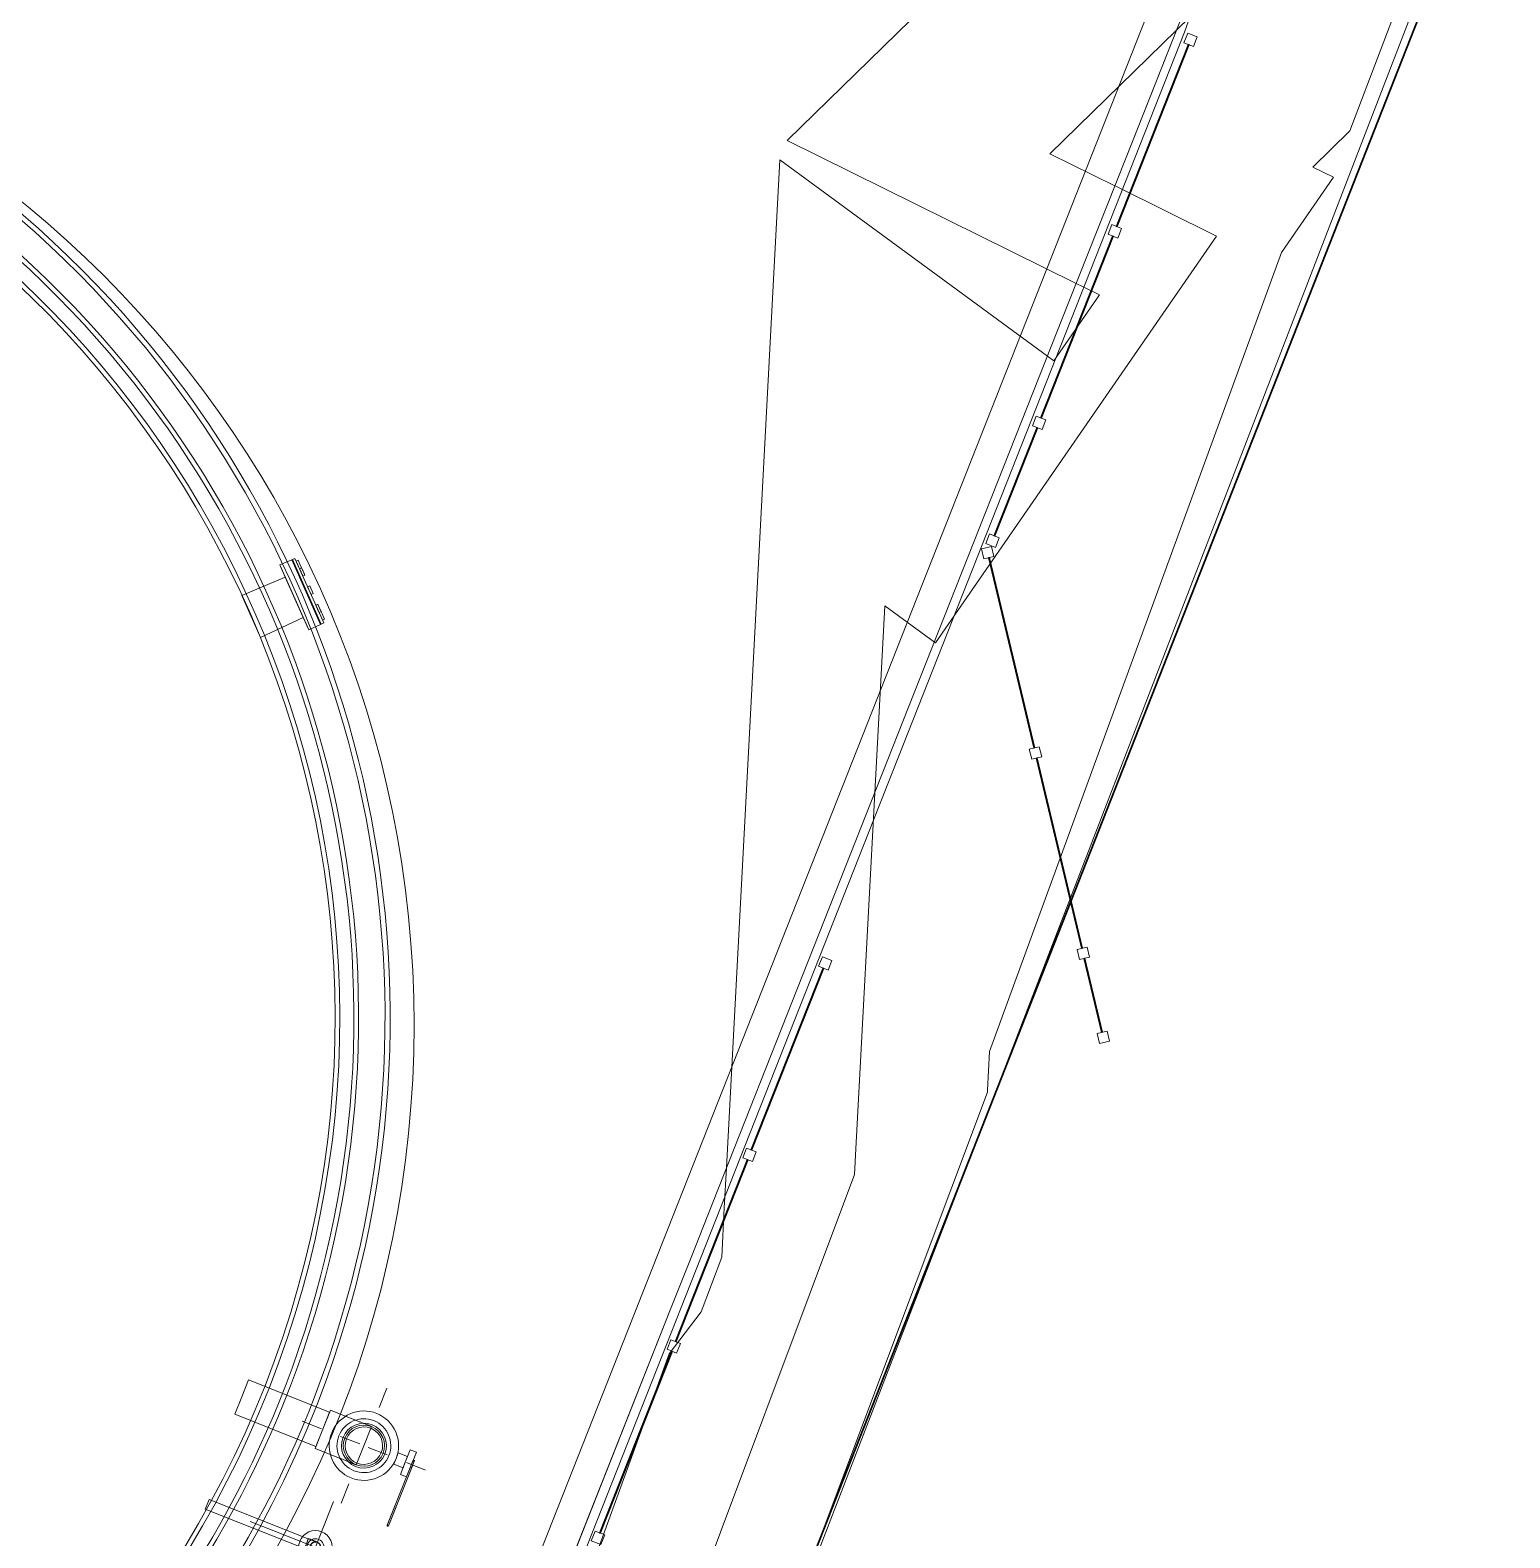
# Model space of a CAD drawing. Header units: metres. Extents: x -207 to 292, y -187 to 169.
# Drawn here: x -49.46 to -42.27, y -1.12 to 6.2 of the extents above; entities that cross this region are included whole.
import ezdxf

# ---------------------------------------------------------------- set-up
doc = ezdxf.new("R2010")
doc.units = ezdxf.units.M
doc.linetypes.add('Dash', pattern=[0.006, 0.003, -0.003])
for name, color, linetype, lineweight in [('A-GLAZ-CWMG', 7, 'Continuous', 9), ('C-TOPO', 7, 'Continuous', 9), ('C-TOPO-MAJR', 7, 'Continuous', 35), ('C-TOPO-MINR', 7, 'Continuous', 9), ('CERCO INTERIOR', 7, 'Continuous', 9), ('EQUIPOS PIS', 7, 'Continuous', 9), ('P-SANR-FIXT', 7, 'Continuous', 9), ('P-SANR-FIXT-HDLN', 7, 'Dash', 9), ('solera', 7, 'Continuous', 35)]:
    doc.layers.add(name, color=color, linetype=linetype, lineweight=lineweight)
doc.layers.add('PR10-ARQ-PL-001-Emplazamiento-C-1_dwg', color=7, linetype='Continuous', lineweight=9, true_color=0x767676)

# ---------------------------------------------------------------- blocks, each defined once
blk = doc.blocks.new('Quad Corner Mullion - 50x50 mm-2128574-PLANTA EMPLAZAMIENTO ACTUALIZADO')
at = {"layer": 'A-GLAZ-CWMG'}
for p, q in [((0.025, 0.025), (-0.025, 0.025)), ((-0.025, 0.025), (-0.025, -0.025)), ((0.025, -0.025), (0.025, 0.025)), ((-0.025, -0.025), (0.025, -0.025))]:
    blk.add_line(p, q, dxfattribs=at)
blk = doc.blocks.new('Quad Corner Mullion - 50x50 mm-2128575-PLANTA EMPLAZAMIENTO ACTUALIZADO')
at = {"layer": 'A-GLAZ-CWMG'}
for p, q in [((-0.025, -0.025), (-0.025, 0.025)), ((-0.025, 0.025), (0.025, 0.025)), ((0.025, 0.025), (0.025, -0.025)), ((0.025, -0.025), (-0.025, -0.025))]:
    blk.add_line(p, q, dxfattribs=at)
blk = doc.blocks.new('Circular Mullion - 5mm-2127248-PLANTA EMPLAZAMIENTO ACTUALIZADO')
at = {"layer": 'A-GLAZ-CWMG'}
for p, q in [((-107.6478, -45.3968), (-107.9974, -46.2801)), ((-107.6455, -45.3977), (-107.9951, -46.281)), ((-107.9951, -46.281), (-107.6455, -45.3977)), ((-107.9927, -46.2819), (-107.6432, -45.3986)), ((-107.6455, -45.3977), (-107.6478, -45.3968)), ((-107.6432, -45.3986), (-107.6455, -45.3977)), ((-107.9974, -46.2801), (-107.9951, -46.281)), ((-107.9951, -46.281), (-107.9927, -46.2819))]:
    blk.add_line(p, q, dxfattribs=at)
blk = doc.blocks.new('Circular Mullion - 5mm-2136297-PLANTA EMPLAZAMIENTO ACTUALIZADO')
at = {"layer": 'A-GLAZ-CWMG'}
for p, q in [((-44.5679, 4.2738), (-44.7759, 3.748)), ((-44.7736, 3.7471), (-44.5655, 4.2728)), ((-44.5655, 4.2728), (-44.7736, 3.7471)), ((-44.7713, 3.7462), (-44.5632, 4.2719)), ((-44.5655, 4.2728), (-44.5679, 4.2738)), ((-44.5632, 4.2719), (-44.5655, 4.2728)), ((-44.7759, 3.748), (-44.7736, 3.7471)), ((-44.7736, 3.7471), (-44.7713, 3.7462))]:
    blk.add_line(p, q, dxfattribs=at)
blk = doc.blocks.new('Rectangular Mullion - 50 x 50 mm-2128568-PLANTA EMPLAZAMIENTO ACTUALIZADO')
at = {"layer": 'A-GLAZ-CWMG'}
for p, q in [((0.025, 0.025), (-0.025, 0.025)), ((-0.025, 0.025), (-0.025, -0.025)), ((0.025, -0.025), (0.025, 0.025)), ((-0.025, -0.025), (0.025, -0.025))]:
    blk.add_line(p, q, dxfattribs=at)
blk = doc.blocks.new('Rectangular Mullion - 50 x 50 mm-2128569-PLANTA EMPLAZAMIENTO ACTUALIZADO')
at = {"layer": 'A-GLAZ-CWMG'}
for p, q in [((-0.025, -0.025), (-0.025, 0.025)), ((-0.025, 0.025), (0.025, 0.025)), ((0.025, 0.025), (0.025, -0.025)), ((0.025, -0.025), (-0.025, -0.025))]:
    blk.add_line(p, q, dxfattribs=at)
blk = doc.blocks.new('Quad Corner Mullion - 50x50 mm-2128572-PLANTA EMPLAZAMIENTO ACTUALIZADO')
at = {"layer": 'A-GLAZ-CWMG'}
for p, q in [((0.025, 0.025), (-0.025, 0.025)), ((-0.025, 0.025), (-0.025, -0.025)), ((0.025, -0.025), (0.025, 0.025)), ((-0.025, -0.025), (0.025, -0.025))]:
    blk.add_line(p, q, dxfattribs=at)
blk = doc.blocks.new('Quad Corner Mullion - 50x50 mm-2128573-PLANTA EMPLAZAMIENTO ACTUALIZADO')
at = {"layer": 'A-GLAZ-CWMG'}
for p, q in [((-0.025, -0.025), (-0.025, 0.025)), ((-0.025, 0.025), (0.025, 0.025)), ((0.025, 0.025), (0.025, -0.025)), ((0.025, -0.025), (-0.025, -0.025))]:
    blk.add_line(p, q, dxfattribs=at)
blk = doc.blocks.new('Circular Mullion - 5mm-2136421-PLANTA EMPLAZAMIENTO ACTUALIZADO')
at = {"layer": 'A-GLAZ-CWMG'}
for p, q in [((-44.3361, 1.6961), (-44.3385, 1.6956)), ((-44.3385, 1.6956), (-44.2528, 1.3362)), ((-44.3336, 1.6967), (-44.3361, 1.6961)), ((-44.2504, 1.3367), (-44.3361, 1.6961)), ((-44.3361, 1.6961), (-44.2504, 1.3367)), ((-44.2479, 1.3373), (-44.3336, 1.6967)), ((-44.2528, 1.3362), (-44.2504, 1.3367)), ((-44.2504, 1.3367), (-44.2479, 1.3373))]:
    blk.add_line(p, q, dxfattribs=at)
blk = doc.blocks.new('M_Tuberia Alimentación-02 - M_Tuberia Alimentación-02-2155587-PLANTA EMPLAZAMIENTO ACTUALIZADO')
at = {"layer": 'P-SANR-FIXT'}
for p, q in [((0, 0), (0, 0.239)), ((-0.1897, 0.1905), (-0.1934, 0.1905)), ((-0.1934, 0.1905), (-0.1934, 0.186)), ((-0.1934, 0.1905), (-0.1934, 0.1828)), ((-0.1934, 0), (-0.1934, 0.186)), ((-0.1934, 0.1828), (-0.1934, -0.0065)), ((-0.1934, 0.1828), (-0.1897, 0.1828)), ((-0.1897, 0.1828), (-0.1897, 0.1905)), ((-0.1897, 0.186), (-0.1897, 0.1905)), ((-0.1897, 0.186), (-0.1897, 0)), ((-0.1897, -0.0065), (-0.1897, 0.1828)), ((-0.1934, 0), (-0.1934, -0.0139)), ((-0.1934, 0), (-0.1897, 0)), ((-0.165, 0.0139), (-0.1897, 0.0139)), ((-0.1897, 0.0139), (-0.1897, 0)), ((-0.1897, -0.0139), (-0.1897, 0)), ((-0.1897, 0), (-0.1897, -0.0139)), ((-0.1384, 0.0338), (-0.165, 0.0338)), ((-0.165, 0), (-0.165, 0.0338)), ((-0.165, 0), (-0.165, 0.0139)), ((-0.165, -0.0139), (-0.165, 0)), ((-0.165, -0.0338), (-0.165, 0)), ((-0.1384, 0), (-0.1384, 0.0338)), ((-0.0411, 0.0139), (-0.1384, 0.0139)), ((-0.1384, 0), (-0.1384, 0.0139)), ((-0.1384, -0.0338), (-0.1384, 0)), ((-0.1384, -0.0139), (-0.1384, 0)), ((-0.0411, 0), (-0.0411, 0.0139)), ((-0.0411, -0.0139), (-0.0411, 0)), ((0.0474, 0.0264), (0.0421, 0.0264)), ((0.0474, 0), (0.0474, 0.0264)), ((0.5661, 0.025), (0.0474, 0.025)), ((0.0474, 0), (0.0474, 0.025)), ((0.0474, -0.0264), (0.0474, 0)), ((0.5661, 0), (0.5661, 0.025)), ((-0.2622, 0), (0.3415, 0)), ((-0.1934, -0.0065), (-0.1897, -0.0065)), ((-0.1934, -0.0139), (-0.1897, -0.0139)), ((-0.1897, -0.0139), (-0.165, -0.0139)), ((-0.165, -0.0338), (-0.1384, -0.0338)), ((-0.1384, -0.0139), (-0.0411, -0.0139)), ((0, 0), (0, -0.239)), ((0.0421, -0.0264), (0.0474, -0.0264)), ((0.0474, -0.025), (0.0474, 0)), ((0.0474, -0.025), (0.5661, -0.025)), ((0.5661, -0.025), (0.5661, 0))]:
    blk.add_line(p, q, dxfattribs=at)
at = {"layer": 'P-SANR-FIXT', "flags": 128}
for points in [[(0.0421, 0.0264), (0.0405, 0.0264), (0.0388, 0.0264), (0.0371, 0.0264), (0.0354, 0.0264), (0.0338, 0.0264), (0.0321, 0.0264), (0.0305, 0.0264), (0.0289, 0.0264), (0.0273, 0.0264), (0.0257, 0.0264), (0.0242, 0.0264), (0.0227, 0.0264), (0.0212, 0.0264), (0.0198, 0.0264), (0.0183, 0.0264), (0.017, 0.0264), (0.0156, 0.0264), (0.0144, 0.0264), (0.0131, 0.0264), (0.0119, 0.0264), (0.0108, 0.0264), (0.0097, 0.0264), (0.0086, 0.0264), (0.0076, 0.0264), (0.0067, 0.0264), (0.0058, 0.0264), (0.005, 0.0264), (0.0042, 0.0264), (0.0035, 0.0264), (0.0029, 0.0264), (0.0023, 0.0264), (0.0018, 0.0264), (0.0013, 0.0264), (0.0009, 0.0264), (0.0006, 0.0264), (0.0004, 0.0264), (0.0002, 0.0264), (0.0001, 0.0264), (0, 0.0264)], [(0, -0.0264), (0, -0.0264), (0.0001, -0.0264), (0.0003, -0.0264), (0.0005, -0.0264), (0.0008, -0.0264), (0.0012, -0.0264), (0.0016, -0.0264), (0.0021, -0.0264), (0.0027, -0.0264), (0.0033, -0.0264), (0.004, -0.0264), (0.0048, -0.0264), (0.0056, -0.0264), (0.0064, -0.0264), (0.0074, -0.0264), (0.0083, -0.0264), (0.0094, -0.0264), (0.0105, -0.0264), (0.0116, -0.0264), (0.0128, -0.0264), (0.014, -0.0264), (0.0153, -0.0264), (0.0166, -0.0264), (0.018, -0.0264), (0.0194, -0.0264), (0.0208, -0.0264), (0.0223, -0.0264), (0.0238, -0.0264), (0.0253, -0.0264), (0.0269, -0.0264), (0.0285, -0.0264), (0.0301, -0.0264), (0.0317, -0.0264), (0.0333, -0.0264), (0.035, -0.0264), (0.0366, -0.0264), (0.0383, -0.0264), (0.04, -0.0264), (0.0417, -0.0264), (0.0421, -0.0264)]]:
    blk.add_lwpolyline(points, dxfattribs=at)
at = {"layer": 'P-SANR-FIXT'}
for radius, start, end in [(0.0814, 360, 180), (0.0814, 360, 180), (0.0814, 360, 180), (0.0814, 360, 180), (0.0814, 180, 360), (0.0814, 180, 360), (0.0814, 180, 360), (0.0814, 180, 360), (0.0411, 0, 180), (0.0411, 360, 180), (0.0411, 360, 180), (0.0411, 360, 180), (0.0411, 360, 180), (0.0411, 360, 180), (0.0411, 180, 0), (0.0411, 180, 360), (0.0411, 180, 360), (0.0411, 180, 360), (0.0411, 180, 360), (0.0411, 180, 360), (0.0264, 0, 180), (0.0264, 180, 0), (0.025, 0, 180), (0.025, 360, 180), (0.025, 180, 0), (0.025, 180, 360)]:
    blk.add_arc((0, 0), radius, start, end, dxfattribs=at)
blk = doc.blocks.new('M_Estanque-Terraza - M_Estanque-Terraza-2090154-PLANTA EMPLAZAMIENTO ACTUALIZADO')
at = {"layer": 'P-SANR-FIXT'}
for p, q in [((3.6313, 3.688), (3.5855, 3.6454)), ((3.6313, 3.688), (3.8698, 3.441)), ((3.6313, 3.688), (3.8698, 3.441)), ((3.6435, 3.6994), (3.634, 3.6906)), ((3.8725, 3.4436), (3.634, 3.6906)), ((3.8725, 3.4436), (3.634, 3.6906)), ((3.6435, 3.6994), (3.8817, 3.4528)), ((3.6435, 3.6994), (3.8817, 3.4528)), ((3.6618, 3.6963), (3.6539, 3.6887)), ((3.6539, 3.6887), (3.6678, 3.6743)), ((3.6757, 3.6819), (3.6618, 3.6963)), ((3.6678, 3.6743), (3.6817, 3.6599)), ((3.6896, 3.6675), (3.6757, 3.6819)), ((3.6896, 3.6676), (3.6817, 3.6599)), ((3.6896, 3.6676), (3.6817, 3.6599)), ((3.6817, 3.6599), (3.6896, 3.6675)), ((3.7133, 3.643), (3.6896, 3.6676)), ((3.7133, 3.643), (3.6896, 3.6676)), ((3.7174, 3.6388), (3.6937, 3.6634)), ((3.7174, 3.6388), (3.6937, 3.6634)), ((3.6302, 3.5975), (3.4623, 3.4409)), ((3.5855, 3.6454), (3.6302, 3.5975)), ((3.5855, 3.6454), (3.8256, 3.3968)), ((3.5855, 3.6454), (3.8256, 3.3968)), ((3.6302, 3.5975), (3.7793, 3.4431)), ((3.6302, 3.5975), (3.7793, 3.4431)), ((3.6817, 3.6599), (3.7054, 3.6354)), ((3.6817, 3.6599), (3.7054, 3.6354)), ((3.6857, 3.6557), (3.7095, 3.6311)), ((3.6857, 3.6557), (3.7095, 3.6311)), ((3.7095, 3.6311), (3.7174, 3.6388)), ((3.7095, 3.6311), (3.7174, 3.6388)), ((3.7566, 3.5982), (3.7487, 3.5905)), ((3.7566, 3.5982), (3.7487, 3.5905)), ((3.7487, 3.5905), (3.7765, 3.5618)), ((3.7487, 3.5905), (3.7765, 3.5618)), ((3.7487, 3.5905), (3.7765, 3.5618)), ((3.7487, 3.5905), (3.7765, 3.5618)), ((3.7844, 3.5694), (3.7566, 3.5982)), ((3.7844, 3.5694), (3.7566, 3.5982)), ((3.7844, 3.5694), (3.7566, 3.5982)), ((3.7844, 3.5694), (3.7566, 3.5982)), ((3.7765, 3.5618), (3.7844, 3.5694)), ((3.7765, 3.5618), (3.7844, 3.5694)), ((3.8236, 3.5288), (3.8157, 3.5211)), ((3.8236, 3.5288), (3.8157, 3.5211)), ((3.8157, 3.5211), (3.8394, 3.4966)), ((3.8157, 3.5211), (3.8394, 3.4966)), ((3.8198, 3.5169), (3.8435, 3.4924)), ((3.8198, 3.5169), (3.8435, 3.4924)), ((3.8473, 3.5042), (3.8236, 3.5288)), ((3.8473, 3.5042), (3.8236, 3.5288)), ((3.8514, 3.5), (3.8277, 3.5246)), ((3.8514, 3.5), (3.8277, 3.5246)), ((3.6169, 3.2808), (3.7793, 3.4431)), ((3.7793, 3.4431), (3.8256, 3.3968)), ((3.8514, 3.5), (3.8434, 3.4924)), ((3.8434, 3.4924), (3.8573, 3.478)), ((3.8435, 3.4924), (3.8514, 3.5)), ((3.8435, 3.4924), (3.8514, 3.5)), ((3.8653, 3.4857), (3.8514, 3.5)), ((3.8573, 3.478), (3.8712, 3.4636)), ((3.8792, 3.4713), (3.8653, 3.4857)), ((3.8712, 3.4636), (3.8792, 3.4713)), ((3.8725, 3.4436), (3.8817, 3.4528)), ((3.5412, 3.3623), (3.4623, 3.4409)), ((3.4623, 3.4409), (3.6169, 3.2808)), ((3.4623, 3.4409), (3.6169, 3.2808)), ((3.8256, 3.3968), (3.8698, 3.441)), ((3.6169, 3.2808), (3.5412, 3.3623))]:
    blk.add_line(p, q, dxfattribs=at)
for radius, start, end in [(5.1516, 0, 136.13623), (5.1516, 0, 136.13623), (5.1266, 0, 136.11945), (5.1266, 0, 136.11945), (4.9983, 0, 136.03065), (4.9059, 0, 180), (4.9755, 360, 136.01444), (4.8832, 0, 180), (5.1516, 180, 360), (5.1516, 180, 360), (5.1266, 180, 0), (5.1266, 180, 0), (4.9983, 180, 0), (4.9755, 180, 0), (4.9059, 180, 360), (4.8832, 180, 360)]:
    blk.add_arc((0, 0), radius, start, end, dxfattribs=at)
blk = doc.blocks.new('M_Tuberia Alimentación-01 - M_Tuberia Alimentación-01-2152466-PLANTA EMPLAZAMIENTO ACTUALIZADO')
at = {"layer": 'P-SANR-FIXT'}
for p, q in [((-0.2485, 0.3201), (-0.2551, 0.3201)), ((-0.2551, 0.3201), (-0.2551, 0.2959)), ((-0.2551, 0.0118), (-0.2551, 0.3169)), ((-0.2485, 0.3169), (-0.2551, 0.3169)), ((-0.2551, 0.2959), (-0.2551, -0.0196)), ((-0.2485, 0.2959), (-0.2485, 0.3201)), ((-0.2485, 0.3169), (-0.2485, 0.0118)), ((-0.2485, -0.0196), (-0.2485, 0.2959)), ((0.2154, 0.1), (0.1059, 0.1)), ((0.2154, 0), (0.2154, 0.1)), ((0.6388, 0.09), (0.2154, 0.09)), ((0.2154, 0), (0.2154, 0.09)), ((0.6388, 0.09), (0.6388, 0)), ((-0.2551, 0.0118), (-0.2551, -0.025)), ((-0.2551, 0.0118), (-0.2485, 0.0118)), ((-0.2162, 0.0647), (-0.2485, 0.0647)), ((-0.2485, 0), (-0.2485, 0.0647)), ((-0.2485, -0.025), (-0.2485, 0.0118)), ((-0.2485, -0.0647), (-0.2485, 0)), ((-0.2162, 0.0647), (-0.2162, 0)), ((-0.1681, 0.0296), (-0.2162, 0.0296)), ((-0.2162, 0), (-0.2162, 0.0296)), ((-0.2162, 0), (-0.2162, -0.0647)), ((-0.1681, 0.0296), (-0.1681, 0)), ((-0.1681, 0), (-0.1681, -0.0296)), ((0.2154, -0.1), (0.2154, 0)), ((0.2154, -0.09), (0.2154, 0)), ((0.6388, 0), (0.6388, -0.09)), ((-0.2551, -0.0196), (-0.2485, -0.0196)), ((-0.2551, -0.025), (-0.2485, -0.025)), ((-0.2485, -0.0647), (-0.2162, -0.0647)), ((-0.2162, -0.0296), (-0.2162, 0)), ((-0.2162, -0.0296), (-0.1681, -0.0296)), ((0.1059, -0.1), (0.2154, -0.1)), ((0.2154, -0.09), (0.6388, -0.09))]:
    blk.add_line(p, q, dxfattribs=at)
at = {"layer": 'P-SANR-FIXT', "flags": 128}
for points in [[(0.1059, 0.1), (0.1017, 0.1), (0.0974, 0.1), (0.0932, 0.1), (0.089, 0.1), (0.0849, 0.1), (0.0807, 0.1), (0.0766, 0.1), (0.0726, 0.1), (0.0686, 0.1), (0.0647, 0.1), (0.0608, 0.1), (0.057, 0.1), (0.0533, 0.1), (0.0496, 0.1), (0.0461, 0.1), (0.0427, 0.1), (0.0393, 0.1), (0.0361, 0.1), (0.0329, 0.1), (0.0299, 0.1), (0.027, 0.1), (0.0243, 0.1), (0.0216, 0.1), (0.0191, 0.1), (0.0168, 0.1), (0.0146, 0.1), (0.0125, 0.1), (0.0106, 0.1), (0.0088, 0.1), (0.0072, 0.1), (0.0057, 0.1), (0.0044, 0.1), (0.0033, 0.1), (0.0023, 0.1), (0.0015, 0.1), (0.0009, 0.1), (0.0004, 0.1), (0.0001, 0.1), (0, 0.1)], [(0, -0.1), (0.0001, -0.1), (0.0003, -0.1), (0.0008, -0.1), (0.0014, -0.1), (0.0021, -0.1), (0.003, -0.1), (0.0041, -0.1), (0.0054, -0.1), (0.0068, -0.1), (0.0084, -0.1), (0.0101, -0.1), (0.012, -0.1), (0.014, -0.1), (0.0162, -0.1), (0.0185, -0.1), (0.021, -0.1), (0.0236, -0.1), (0.0263, -0.1), (0.0291, -0.1), (0.0321, -0.1), (0.0352, -0.1), (0.0384, -0.1), (0.0417, -0.1), (0.0452, -0.1), (0.0487, -0.1), (0.0523, -0.1), (0.056, -0.1), (0.0598, -0.1), (0.0636, -0.1), (0.0675, -0.1), (0.0715, -0.1), (0.0755, -0.1), (0.0796, -0.1), (0.0837, -0.1), (0.0879, -0.1), (0.0921, -0.1), (0.0963, -0.1), (0.1005, -0.1), (0.1047, -0.1), (0.1059, -0.1)]]:
    blk.add_lwpolyline(points, dxfattribs=at)
at = {"layer": 'P-SANR-FIXT'}
for radius, start, end in [(0.1685, 360, 180), (0.1685, 360, 180), (0.1685, 360, 180), (0.1685, 360, 180), (0.1685, 360, 180), (0.1685, 360, 180), (0.1308, 0, 180), (0.1308, 360, 180), (0.1308, 360, 180), (0.1308, 360, 180), (0.109, 360, 180), (0.109, 360, 180), (0.109, 360, 180), (0.109, 360, 180), (0.1, 0, 180), (0.091, 0, 180), (0.091, 0, 180), (0.091, 0, 180), (0.091, 0, 180), (0.1685, 180, 360), (0.1685, 180, 360), (0.1685, 180, 360), (0.1685, 180, 360), (0.1685, 180, 360), (0.1685, 180, 360), (0.1308, 180, 0), (0.1308, 180, 360), (0.1308, 180, 360), (0.1308, 180, 360), (0.109, 180, 360), (0.109, 180, 360), (0.109, 180, 360), (0.109, 180, 360), (0.1, 180, 0), (0.091, 180, 0), (0.091, 180, 0), (0.091, 180, 0), (0.091, 180, 0)]:
    blk.add_arc((0, 0), radius, start, end, dxfattribs=at)
at = {"layer": 'P-SANR-FIXT-HDLN'}
for p, q in [((0, 0), (0, 0.301)), ((-0.3222, 0), (0, 0)), ((0.3222, 0), (0, 0)), ((0, 0), (0, -0.301))]:
    blk.add_line(p, q, dxfattribs=at)
blk = doc.blocks.new('YADRAN_LASQUEMAS_ARQ_MO_002_TERRAZAS_rvt-1-PLANTA EMPLAZAMIENTO ACTUALIZADO')
at = {"layer": 'A-GLAZ-CWMG', "lineweight": 9}
for name, p, rotation in [('Quad Corner Mullion - 50x50 mm-2128574-PLANTA EMPLAZAMIENTO ACTUALIZADO', (-43.8204, 6.1558), 68.40999999999956), ('Quad Corner Mullion - 50x50 mm-2128575-PLANTA EMPLAZAMIENTO ACTUALIZADO', (-43.8204, 6.1558), 68.40999999999956), ('Circular Mullion - 5mm-2127248-PLANTA EMPLAZAMIENTO ACTUALIZADO', (-151.8247, -40.1485), 180), ('Circular Mullion - 5mm-2127248-PLANTA EMPLAZAMIENTO ACTUALIZADO', (-151.8247, -40.1485), 180), ('Circular Mullion - 5mm-2127248-PLANTA EMPLAZAMIENTO ACTUALIZADO', (-151.8247, -40.1485), 180), ('Circular Mullion - 5mm-2127248-PLANTA EMPLAZAMIENTO ACTUALIZADO', (-151.8247, -40.1485), 180), ('Circular Mullion - 5mm-2127248-PLANTA EMPLAZAMIENTO ACTUALIZADO', (-152.1926, -41.0783), 180), ('Circular Mullion - 5mm-2127248-PLANTA EMPLAZAMIENTO ACTUALIZADO', (-152.1926, -41.0783), 180), ('Circular Mullion - 5mm-2127248-PLANTA EMPLAZAMIENTO ACTUALIZADO', (-152.1926, -41.0783), 180), ('Circular Mullion - 5mm-2127248-PLANTA EMPLAZAMIENTO ACTUALIZADO', (-152.1926, -41.0783), 180), ('Quad Corner Mullion - 50x50 mm-2128574-PLANTA EMPLAZAMIENTO ACTUALIZADO', (-44.8057, 3.6659), 103.4099999999996), ('Quad Corner Mullion - 50x50 mm-2128575-PLANTA EMPLAZAMIENTO ACTUALIZADO', (-44.8057, 3.6659), 103.4099999999996), ('Circular Mullion - 5mm-2127248-PLANTA EMPLAZAMIENTO ACTUALIZADO', (-106.7186, -96.213), 214.9999999999994), ('Circular Mullion - 5mm-2127248-PLANTA EMPLAZAMIENTO ACTUALIZADO', (-106.7186, -96.213), 214.9999999999994), ('Circular Mullion - 5mm-2127248-PLANTA EMPLAZAMIENTO ACTUALIZADO', (-106.7186, -96.213), 214.9999999999994), ('Circular Mullion - 5mm-2127248-PLANTA EMPLAZAMIENTO ACTUALIZADO', (-106.7186, -96.213), 214.9999999999994), ('Circular Mullion - 5mm-2127248-PLANTA EMPLAZAMIENTO ACTUALIZADO', (-106.4867, -97.1857), 214.9999999999998), ('Circular Mullion - 5mm-2127248-PLANTA EMPLAZAMIENTO ACTUALIZADO', (-106.4867, -97.1857), 214.9999999999998), ('Circular Mullion - 5mm-2127248-PLANTA EMPLAZAMIENTO ACTUALIZADO', (-106.4867, -97.1857), 214.9999999999998), ('Circular Mullion - 5mm-2127248-PLANTA EMPLAZAMIENTO ACTUALIZADO', (-106.4867, -97.1857), 214.9999999999998), ('Quad Corner Mullion - 50x50 mm-2128574-PLANTA EMPLAZAMIENTO ACTUALIZADO', (-45.5951, 1.6711), 68.40999999999956), ('Quad Corner Mullion - 50x50 mm-2128575-PLANTA EMPLAZAMIENTO ACTUALIZADO', (-45.5951, 1.6711), 68.40999999999956), ('Circular Mullion - 5mm-2127248-PLANTA EMPLAZAMIENTO ACTUALIZADO', (-153.5994, -44.6332), 180), ('Circular Mullion - 5mm-2127248-PLANTA EMPLAZAMIENTO ACTUALIZADO', (-153.5994, -44.6332), 180), ('Circular Mullion - 5mm-2127248-PLANTA EMPLAZAMIENTO ACTUALIZADO', (-153.5994, -44.6332), 180), ('Circular Mullion - 5mm-2127248-PLANTA EMPLAZAMIENTO ACTUALIZADO', (-153.5994, -44.6332), 180), ('Circular Mullion - 5mm-2127248-PLANTA EMPLAZAMIENTO ACTUALIZADO', (-153.9674, -45.563), 180), ('Circular Mullion - 5mm-2127248-PLANTA EMPLAZAMIENTO ACTUALIZADO', (-153.9674, -45.563), 180), ('Circular Mullion - 5mm-2127248-PLANTA EMPLAZAMIENTO ACTUALIZADO', (-153.9674, -45.563), 180), ('Circular Mullion - 5mm-2127248-PLANTA EMPLAZAMIENTO ACTUALIZADO', (-153.9674, -45.563), 180), ('Circular Mullion - 5mm-2127248-PLANTA EMPLAZAMIENTO ACTUALIZADO', (-154.3353, -46.4929), 180), ('Circular Mullion - 5mm-2127248-PLANTA EMPLAZAMIENTO ACTUALIZADO', (-154.3353, -46.4929), 180), ('Circular Mullion - 5mm-2127248-PLANTA EMPLAZAMIENTO ACTUALIZADO', (-154.3353, -46.4929), 180), ('Circular Mullion - 5mm-2127248-PLANTA EMPLAZAMIENTO ACTUALIZADO', (-154.3353, -46.4929), 180)]:
    blk.add_blockref(name, p, dxfattribs=dict(at, rotation=rotation))
at = {"layer": 'A-GLAZ-CWMG', "lineweight": 9, "extrusion": (0, 0, -1)}
for name, p, rotation in [('Rectangular Mullion - 50 x 50 mm-2128568-PLANTA EMPLAZAMIENTO ACTUALIZADO', (44.1884, 5.2259), 291.5900000000004), ('Rectangular Mullion - 50 x 50 mm-2128569-PLANTA EMPLAZAMIENTO ACTUALIZADO', (44.1884, 5.2259), 291.5900000000004), ('Rectangular Mullion - 50 x 50 mm-2128568-PLANTA EMPLAZAMIENTO ACTUALIZADO', (44.5563, 4.2961), 291.5900000000004), ('Rectangular Mullion - 50 x 50 mm-2128569-PLANTA EMPLAZAMIENTO ACTUALIZADO', (44.5563, 4.2961), 291.5900000000004), ('Quad Corner Mullion - 50x50 mm-2128572-PLANTA EMPLAZAMIENTO ACTUALIZADO', (44.7828, 3.7239), 291.5900000000004), ('Quad Corner Mullion - 50x50 mm-2128573-PLANTA EMPLAZAMIENTO ACTUALIZADO', (44.7828, 3.7239), 291.5900000000004), ('Rectangular Mullion - 50 x 50 mm-2128568-PLANTA EMPLAZAMIENTO ACTUALIZADO', (44.5738, 2.6932), 256.5900000000004), ('Rectangular Mullion - 50 x 50 mm-2128569-PLANTA EMPLAZAMIENTO ACTUALIZADO', (44.5738, 2.6932), 256.5900000000004), ('Rectangular Mullion - 50 x 50 mm-2128568-PLANTA EMPLAZAMIENTO ACTUALIZADO', (44.3419, 1.7205), 256.5900000000004), ('Rectangular Mullion - 50 x 50 mm-2128569-PLANTA EMPLAZAMIENTO ACTUALIZADO', (44.3419, 1.7205), 256.5900000000004), ('Quad Corner Mullion - 50x50 mm-2128572-PLANTA EMPLAZAMIENTO ACTUALIZADO', (44.2446, 1.3124), 256.5900000000004), ('Quad Corner Mullion - 50x50 mm-2128573-PLANTA EMPLAZAMIENTO ACTUALIZADO', (44.2446, 1.3124), 256.5900000000004), ('Rectangular Mullion - 50 x 50 mm-2128568-PLANTA EMPLAZAMIENTO ACTUALIZADO', (45.9631, 0.7412), 291.5900000000004), ('Rectangular Mullion - 50 x 50 mm-2128569-PLANTA EMPLAZAMIENTO ACTUALIZADO', (45.9631, 0.7412), 291.5900000000004), ('Rectangular Mullion - 50 x 50 mm-2128568-PLANTA EMPLAZAMIENTO ACTUALIZADO', (46.3311, -0.1886), 291.5900000000004), ('Rectangular Mullion - 50 x 50 mm-2128569-PLANTA EMPLAZAMIENTO ACTUALIZADO', (46.3311, -0.1886), 291.5900000000004), ('Rectangular Mullion - 50 x 50 mm-2128568-PLANTA EMPLAZAMIENTO ACTUALIZADO', (46.699, -1.1185), 291.5900000000004), ('Rectangular Mullion - 50 x 50 mm-2128569-PLANTA EMPLAZAMIENTO ACTUALIZADO', (46.699, -1.1185), 291.5900000000004)]:
    blk.add_blockref(name, p, dxfattribs=dict(at, rotation=rotation))
at = {"layer": 'A-GLAZ-CWMG', "lineweight": 9}
for name in ['Circular Mullion - 5mm-2136297-PLANTA EMPLAZAMIENTO ACTUALIZADO', 'Circular Mullion - 5mm-2136297-PLANTA EMPLAZAMIENTO ACTUALIZADO', 'Circular Mullion - 5mm-2136297-PLANTA EMPLAZAMIENTO ACTUALIZADO', 'Circular Mullion - 5mm-2136297-PLANTA EMPLAZAMIENTO ACTUALIZADO', 'Circular Mullion - 5mm-2136421-PLANTA EMPLAZAMIENTO ACTUALIZADO', 'Circular Mullion - 5mm-2136421-PLANTA EMPLAZAMIENTO ACTUALIZADO', 'Circular Mullion - 5mm-2136421-PLANTA EMPLAZAMIENTO ACTUALIZADO', 'Circular Mullion - 5mm-2136421-PLANTA EMPLAZAMIENTO ACTUALIZADO']:
    blk.add_blockref(name, (0, 0), dxfattribs=at)
at = {"layer": 'P-SANR-FIXT', "lineweight": 9}
for name, p, rotation in [('M_Estanque-Terraza - M_Estanque-Terraza-2090154-PLANTA EMPLAZAMIENTO ACTUALIZADO', (-52.8603, 1.4081), 339.9940785620051), ('M_Tuberia Alimentación-01 - M_Tuberia Alimentación-01-2152466-PLANTA EMPLAZAMIENTO ACTUALIZADO', (-47.8361, -0.6709), 158.2808217990217), ('M_Tuberia Alimentación-02 - M_Tuberia Alimentación-02-2155587-PLANTA EMPLAZAMIENTO ACTUALIZADO', (-48.0714, -1.1642), 158.4100000000005)]:
    blk.add_blockref(name, p, dxfattribs=dict(at, rotation=rotation))
blk = doc.blocks.new('PR10-ARQ-PL-001-Emplazamiento-C-1_dwg-674643-PLANTA EMPLAZAMIENTO ACTUALIZADO')
at = {"layer": 'C-TOPO', "flags": 128}
for points in [[(-48.8836, -9.4127), (-47.3494, -5.5151), (-47.2898, -5.3636), (-47.2285, -5.208), (-47.1676, -5.0533), (-47.127, -4.9501), (-45.9286, -1.9057), (-45.0704, 0.2747), (-44.1788, 2.5396), (-43.5396, 4.1634), (-42.2741, 7.3784), (-41.3546, 9.7142), (-41.2191, 10.5882), (-41.184, 11.4719), (-41.2497, 12.3539), (-41.4154, 13.2227), (-41.6789, 14.0669), (-42.0368, 14.8757), (-42.4845, 15.6385), (-43.016, 16.3453), (-43.6247, 16.987)], [(-48.8836, -9.4127), (-47.3494, -5.5151), (-47.2898, -5.3636), (-47.2285, -5.208), (-47.1676, -5.0533), (-47.127, -4.9501), (-45.9286, -1.9057), (-45.0704, 0.2747), (-44.1788, 2.5396), (-43.5396, 4.1634), (-42.2741, 7.3784), (-41.3546, 9.7142), (-41.2191, 10.5882), (-41.184, 11.4719), (-41.2497, 12.3539), (-41.4154, 13.2227), (-41.6789, 14.0669), (-42.0368, 14.8757), (-42.4845, 15.6385), (-43.016, 16.3453), (-43.6247, 16.987)], [(-72.4963, -65.73), (-70.1118, -62.965), (-69.1826, -60.839), (-63.6918, -47.004), (-60.8883, -39.938), (-50.0873, -12.602), (-46.44, -3.287), (-41.4612, 9.619), (-41.2349, 10.888), (-41.4753, 13.094), (-42.085, 14.749), (-43.2795, 16.487), (-45.8128, 18.344)], [(-43.0596, 8.2992), (-44.134, 5.584), (-44.4114, 4.8829), (-45.1902, 2.9147), (-46.1659, 0.4488), (-46.2472, 0.2432), (-46.3467, -0.0081), (-48.0491, -4.3106), (-49.3315, -7.5516)], [(-49.3315, -7.5516), (-48.0491, -4.3106), (-46.3467, -0.0081), (-46.2472, 0.2432), (-46.1659, 0.4488), (-45.1902, 2.9147), (-44.4114, 4.8829), (-44.134, 5.584), (-43.0596, 8.2992)]]:
    blk.add_lwpolyline(points, dxfattribs=at)
at = {"layer": 'C-TOPO-MAJR', "color": 1, "lineweight": 9, "true_color": 0xff0000, "flags": 128}
blk.add_lwpolyline([(-41.6059, 9.4996), (-43.047, 5.7143), (-43.2275, 5.5382), (-43.1269, 5.4885), (-43.3794, 5.1227), (-44.7972, 1.2435), (-44.8072, 1.0551), (-44.8077, 1.0462), (-46.1926, -2.6451), (-46.1264, -2.4739)], dxfattribs=at)
at = {"layer": 'C-TOPO-MINR', "color": 9, "true_color": 0xc0c0c0, "flags": 128}
for points in [[(-43.0534, 7.0184), (-43.8891, 6.2029), (-44.5042, 5.6027), (-44.1884, 5.4466), (-44.1808, 5.4429), (-43.6952, 5.2029), (-45.0593, 3.227), (-45.065, 3.2312), (-45.3063, 3.4082), (-45.3545, 2.4994), (-45.4463, 0.7699), (-45.4529, 0.6452), (-46.3198, -1.6652), (-46.3967, -1.7659), (-47.1082, -3.7213), (-48.3085, -6.861)], [(-50.414, -6.0565), (-48.2942, -4.9299), (-48.2122, -4.8863), (-48.0243, -4.7865), (-47.7854, -4.1616), (-46.3529, -0.2245), (-46.1979, -0.0216), (-46.0982, 0.2442), (-46.0854, 0.4847), (-46.0751, 0.6783), (-45.8154, 5.5728), (-44.5157, 4.6193), (-44.4849, 4.5967), (-44.2636, 4.9174), (-44.3423, 4.9563), (-44.3758, 4.9728), (-45.7809, 5.6671), (-43.8485, 7.5528)]]:
    blk.add_lwpolyline(points, dxfattribs=at)
at = {"layer": 'CERCO INTERIOR'}
blk.add_line((-44.0361, 6.2663), (-70.6086, -61.035), dxfattribs=at)
at = {"layer": 'CERCO INTERIOR', "flags": 128}
blk.add_lwpolyline([(-43.8501, 6.1928), (-70.4226, -61.1085), (-71.6346, -63.4676), (-73.5279, -65.1069), (-75.9792, -65.979), (-78.5661, -65.7792), (-105.4009, -55.1206), (-107.4035, -53.5117), (-108.6118, -51.2683), (-108.7585, -48.6564), (-108.2451, -46.181), (-80.7154, 23.3595), (-79.5768, 25.6151), (-77.8364, 27.1497), (-75.5964, 28.0668), (-72.9859, 27.9815), (-46.0119, 17.335), (-43.9968, 15.6817), (-42.7375, 13.6508), (-42.3385, 11.1388), (-42.9762, 8.6573)], close=True, dxfattribs=at)
at = {"layer": 'EQUIPOS PIS'}
blk.add_circle((-52.7396, 1.3714), 5.1472, dxfattribs=at)
at = {"layer": 'solera'}
blk.add_line((-41.3546, 9.7142), (-69.7739, -62.4828), dxfattribs=at)

msp = doc.modelspace()

# ---------------------------------------------------------------- linework, layer by layer
at = {"layer": 'C-TOPO'}
for p, q in [((-46.44, -3.287), (-41.4612, 9.619)), ((-43.0596, 8.2992), (-44.134, 5.584)), ((-44.134, 5.584), (-43.0596, 8.2992)), ((-43.5396, 4.1634), (-42.2741, 7.3784)), ((-42.2741, 7.3784), (-43.5396, 4.1634)), ((-44.134, 5.584), (-44.4114, 4.8829)), ((-44.4114, 4.8829), (-44.134, 5.584)), ((-44.4114, 4.8829), (-45.1902, 2.9147)), ((-45.1902, 2.9147), (-44.4114, 4.8829)), ((-44.1788, 2.5396), (-43.5396, 4.1634)), ((-43.5396, 4.1634), (-44.1788, 2.5396)), ((-45.1902, 2.9147), (-46.1659, 0.4488)), ((-46.1659, 0.4488), (-45.1902, 2.9147)), ((-45.0704, 0.2747), (-44.1788, 2.5396)), ((-44.1788, 2.5396), (-45.0704, 0.2747)), ((-46.1659, 0.4488), (-46.2472, 0.2432)), ((-46.2472, 0.2432), (-46.1659, 0.4488)), ((-46.2472, 0.2432), (-46.3467, -0.0081)), ((-46.3467, -0.0081), (-46.2472, 0.2432)), ((-45.9286, -1.9057), (-45.0704, 0.2747)), ((-45.0704, 0.2747), (-45.9286, -1.9057)), ((-46.3467, -0.0081), (-48.0491, -4.3106)), ((-48.0491, -4.3106), (-46.3467, -0.0081))]:
    msp.add_line(p, q, dxfattribs=at)
at = {"layer": 'C-TOPO-MAJR', "color": 1, "lineweight": 9, "true_color": 0xff0000, "flags": 128}
msp.add_lwpolyline([(-41.6059, 9.4996), (-43.047, 5.7143), (-43.2275, 5.5382), (-43.1269, 5.4885), (-43.3794, 5.1227), (-44.7972, 1.2435), (-44.8072, 1.0551), (-44.8077, 1.0462), (-46.1926, -2.6451), (-46.1264, -2.4739)], dxfattribs=at)
at = {"layer": 'C-TOPO-MINR', "color": 9, "true_color": 0xc0c0c0, "flags": 128}
for points in [[(-45.4312, 17.4133), (-44.1845, 16.5229), (-44.1451, 16.4957), (-43.8514, 16.2969), (-43.8378, 16.2167), (-43.5929, 15.9673), (-43.3831, 15.6886), (-43.2489, 15.651), (-42.5464, 14.6487), (-42.5424, 14.3929), (-42.4403, 14.0187), (-42.1027, 13.1184), (-41.9654, 12.9213), (-42.0333, 12.7449), (-41.9908, 12.3531), (-41.8789, 11.1997), (-41.765, 10.8227), (-41.882, 10.1794), (-42.0408, 9.752), (-42.1299, 9.3503), (-42.176, 9.1804), (-42.3393, 8.894), (-43.0534, 7.0184), (-43.8891, 6.2029)], [(-44.3758, 4.9728), (-45.7809, 5.6671), (-43.8485, 7.5528), (-43.0482, 8.3337)], [(-44.1884, 5.4466), (-44.5042, 5.6027), (-43.8891, 6.2029)], [(-46.0751, 0.6783), (-45.8154, 5.5728), (-44.5157, 4.6193)], [(-45.065, 3.2312), (-45.0593, 3.227), (-43.6952, 5.2029), (-44.1808, 5.4429), (-44.1884, 5.4466)], [(-44.5157, 4.6193), (-44.4849, 4.5967), (-44.2636, 4.9174), (-44.3423, 4.9563), (-44.3758, 4.9728)], [(-45.3545, 2.4994), (-45.3063, 3.4082), (-45.065, 3.2312)], [(-49.2579, -7.3656), (-49.2521, -7.3625), (-48.3085, -6.861), (-47.1082, -3.7213), (-46.3967, -1.7659), (-46.3198, -1.6652), (-45.4529, 0.6452), (-45.4463, 0.7699), (-45.3545, 2.4994)], [(-48.2942, -4.9299), (-48.2122, -4.8863), (-48.0243, -4.7865), (-47.7854, -4.1616), (-46.3529, -0.2245), (-46.1979, -0.0216), (-46.0982, 0.2442), (-46.0854, 0.4847), (-46.0751, 0.6783)]]:
    msp.add_lwpolyline(points, dxfattribs=at)

# ---------------------------------------------------------------- block references
at = {"lineweight": 5}
msp.add_blockref('YADRAN_LASQUEMAS_ARQ_MO_002_TERRAZAS_rvt-1-PLANTA EMPLAZAMIENTO ACTUALIZADO', (0, 0), dxfattribs=at)
at = {"layer": 'PR10-ARQ-PL-001-Emplazamiento-C-1_dwg', "color": 7}
msp.add_blockref('PR10-ARQ-PL-001-Emplazamiento-C-1_dwg-674643-PLANTA EMPLAZAMIENTO ACTUALIZADO', (0, 0), dxfattribs=at)

doc.saveas('drawing.dxf')
